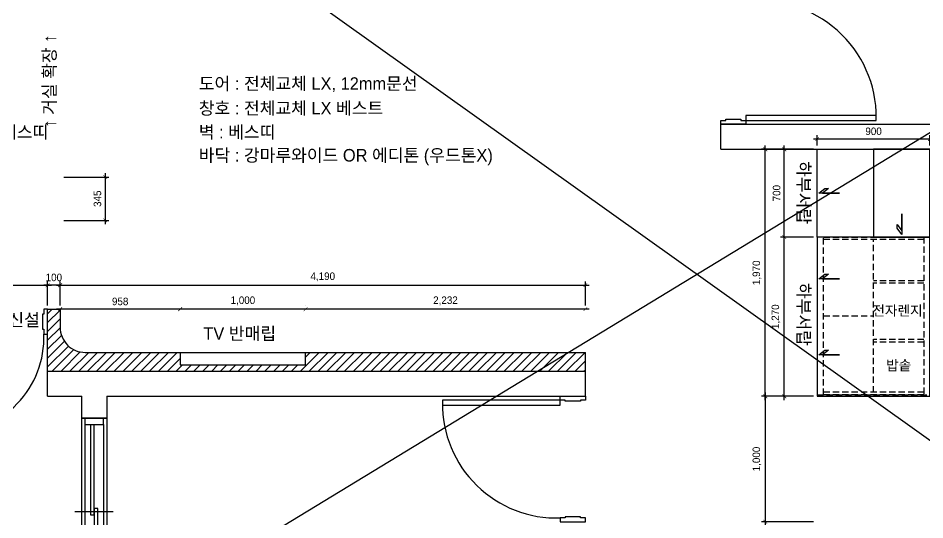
# Model space of a CAD drawing. Header units: millimetres. Extents: x 302328 to 345828, y 111587 to 154829.
# Drawn here: x 307494 to 314727, y 145431 to 149432 of the extents above; entities that cross this region are included whole.
import ezdxf

# ---------------------------------------------------------------- set-up
doc = ezdxf.new("R2010")
doc.units = ezdxf.units.MM
doc.header["$LTSCALE"] = 100
doc.header["$PDMODE"] = 3
doc.linetypes.add('DASHED', pattern=[0.75, 0.5, -0.25])
doc.linetypes.add('DASHEDX2', pattern=[1.5, 1, -0.5])
doc.layers.get('DEFPOINTS').update_dxf_attribs({"color": 248})
for name, color, linetype in [('0-ELC TEXT', 7, 'Continuous'), ('03-WAL NEW', 3, 'Continuous'), ('06-FUR', 6, 'Continuous'), ('07-DIM WAL', 5, 'Continuous'), ('3.기호.계단선', 30, 'Continuous'), ('C-WALL1', 2, 'Continuous'), ('C-WIN', 4, 'Continuous'), ('CO-DO-FR', 7, 'Continuous'), ('CO-DOOR', 8, 'Continuous'), ('FUR', 8, 'DASHED')]:
    doc.layers.add(name, color=color, linetype=linetype)
doc.styles.add('HY 울릉도 L', font='')
doc.styles.add('코레일둥고', font='Korail_Round_Gothic_Medium.ttf')
doc.styles.get('HY 울릉도 L').set_extended_font_data('HY울릉도L')
doc.dimstyles.new('30', dxfattribs={"dimscale": 30, "dimtxt": 2, "dimasz": 1, "dimexe": 1, "dimexo": 1, "dimgap": 1, "dimtad": 1, "dimdec": 0, "dimrnd": 0.05, "dimdsep": 46, "dimlunit": 6, "dimtxsty": 'HY 울릉도 L', "dimblk": 'ARCHTICK', "dimcen": 2.5, "dimdle": 1, "dimclrd": 133, "dimclre": 133, "dimclrt": 30, "dimadec": 0, "dimazin": 0, "dimtfac": 1, "dimtdec": 0, "dimtix": 1, "dimtmove": 2, "dimatfit": 3, "dimldrblk": 'ARCHTICK', "dimfxl": 0, "dimlwd": -1, "dimlwe": -1, "dimarcsym": 0})

# ---------------------------------------------------------------- blocks, each defined once
blk = doc.blocks.new('FLOORPLAN')
at = {"layer": 'C-WALL1'}
for p, q in [((334287.6, 102764.1), (339382.6, 102764.1)), ((334287.6, 102564.1), (334287.6, 102764.1)), ((334287.6, 102564.1), (338977.6, 102564.1)), ((328916.6, 100594.1), (328916.6, 100794.1)), ((328916.6, 100794.1), (333206.6, 100794.1)), ((333206.6, 100594.1), (333206.6, 100794.1)), ((328916.6, 100594.1), (329188.6, 100594.1)), ((329388.6, 100594.1), (333206.6, 100594.1))]:
    blk.add_line(p, q, dxfattribs=at)
blk.add_lwpolyline([(329388.6, 100594.1), (329388.6, 100419.1), (329188.6, 100419.1), (329188.6, 100594.1)], dxfattribs=at)
at = {"layer": 'C-WIN'}
for p, q in [((329213.6, 100369.1), (329213.6, 97489.1)), ((329363.6, 100369.1), (329363.6, 97489.1)), ((329438.6, 99674.1), (329133.6, 99674.1))]:
    blk.add_line(p, q, dxfattribs=at)
for points in [[(329188.6, 97439.1), (329188.6, 100419.1), (329388.6, 100419.1), (329388.6, 97439.1)], [(329213.6, 100419.1), (329213.6, 100369.1), (329363.6, 100369.1), (329363.6, 100419.1)], [(329288.6, 99699.1), (329288.6, 98159.1), (329318.6, 98159.1), (329318.6, 99699.1)]]:
    blk.add_lwpolyline(points, close=True, dxfattribs=at)
blk.add_lwpolyline([(329258.6, 100369.1), (329258.6, 99649.1), (329288.6, 99649.1), (329288.6, 100369.1)], dxfattribs=at)
at = {"layer": 'CO-DO-FR'}
for points in [[(334487.6, 102764.1), (334287.6, 102764.1), (334287.6, 102794.1), (334327.6, 102794.1), (334327.6, 102804.1), (334447.6, 102804.1), (334447.6, 102794.1), (334487.6, 102794.1), (334487.6, 102764.1)], [(333006.6, 100594.1), (333206.6, 100594.1), (333206.6, 100564.1), (333166.6, 100564.1), (333166.6, 100554.1), (333046.6, 100554.1), (333046.6, 100564.1), (333006.6, 100564.1), (333006.6, 100594.1)], [(333006.6, 99594.1), (333206.6, 99594.1), (333206.6, 99624.1), (333166.6, 99624.1), (333166.6, 99634.1), (333046.6, 99634.1), (333046.6, 99624.1), (333006.6, 99624.1), (333006.6, 99594.1)]]:
    blk.add_lwpolyline(points, close=True, dxfattribs=at)
at = {"layer": 'CO-DOOR'}
for points in [[(335526.6, 102834.1), (334487.6, 102834.1), (334487.6, 102794.1), (335526.6, 102794.1)], [(332066.6, 100524.1), (333006.6, 100524.1), (333006.6, 100564.1), (332066.6, 100564.1)]]:
    blk.add_lwpolyline(points, close=True, dxfattribs=at)
for centre, radius, start, end in [((334608.6, 102824.1), 918, 359.37586, 97.57649), ((332977, 100534.1), 910.5, 179.3707, 271.86142)]:
    blk.add_arc(centre, radius, start, end, dxfattribs=at)
blk = doc.blocks.new('_ArchTick')
at = {"color": 0, "linetype": 'ByBlock', "const_width": 0.15}
blk.add_lwpolyline([(-0.5, -0.5), (0.5, 0.5)], dxfattribs=at)
blk = doc.blocks.new('*D665')
at = {"layer": '07-DIM WAL', "color": 133}
for p, q in [((306859.3, 147302.3), (307759.3, 147302.3)), ((306889.3, 147141), (306889.3, 147332.3)), ((307729.3, 147141), (307729.3, 147332.3))]:
    blk.add_line(p, q, dxfattribs=at)
at = {"layer": 'DEFPOINTS', "color": 0}
for p in [(307729.3, 147302.3), (306889.3, 147111), (307729.3, 147111)]:
    blk.add_point(p, dxfattribs=at)
at = {"layer": '07-DIM WAL', "color": 133, "xscale": 30, "yscale": 30, "zscale": 30, "rotation": 180}
blk.add_blockref('_ArchTick', (306889.3, 147302.3), dxfattribs=at)
at = {"layer": '07-DIM WAL', "color": 133, "xscale": 30, "yscale": 30, "zscale": 30}
blk.add_blockref('_ArchTick', (307729.3, 147302.3), dxfattribs=at)
at = {"layer": '07-DIM WAL', "color": 30, "insert": (307309.3, 147363.6), "char_height": 60, "attachment_point": 5, "style": 'HY 울릉도 L'}
blk.add_mtext('840', dxfattribs=at)
blk = doc.blocks.new('*D666')
at = {"layer": '07-DIM WAL', "color": 133}
for p, q in [((307729.3, 147302.3), (307699.3, 147302.3)), ((307729.3, 147141), (307729.3, 147332.3)), ((307829.3, 147302.3), (307729.3, 147302.3)), ((307829.3, 147141), (307829.3, 147332.3)), ((307829.3, 147302.3), (307859.3, 147302.3))]:
    blk.add_line(p, q, dxfattribs=at)
at = {"layer": 'DEFPOINTS', "color": 0}
for p in [(307729.3, 147302.3), (307729.3, 147111), (307829.3, 147111)]:
    blk.add_point(p, dxfattribs=at)
at = {"layer": '07-DIM WAL', "color": 133, "xscale": 30, "yscale": 30, "zscale": 30}
blk.add_blockref('_ArchTick', (307729.3, 147302.3), dxfattribs=at)
at = {"layer": '07-DIM WAL', "color": 133, "xscale": 30, "yscale": 30, "zscale": 30, "rotation": 180}
blk.add_blockref('_ArchTick', (307829.3, 147302.3), dxfattribs=at)
at = {"layer": '07-DIM WAL', "color": 30, "insert": (307779.3, 147363.5), "char_height": 60, "attachment_point": 5, "style": 'HY 울릉도 L'}
blk.add_mtext('100', dxfattribs=at)
blk = doc.blocks.new('*D667')
at = {"layer": '07-DIM WAL', "color": 133}
for p, q in [((307799.3, 147302.3), (312049.3, 147302.3)), ((307829.3, 147141), (307829.3, 147332.3)), ((312019.3, 147141), (312019.3, 147332.3))]:
    blk.add_line(p, q, dxfattribs=at)
at = {"layer": 'DEFPOINTS', "color": 0}
for p in [(312019.3, 147302.3), (307829.3, 147111), (312019.3, 147111)]:
    blk.add_point(p, dxfattribs=at)
at = {"layer": '07-DIM WAL', "color": 133, "xscale": 30, "yscale": 30, "zscale": 30, "rotation": 180}
blk.add_blockref('_ArchTick', (307829.3, 147302.3), dxfattribs=at)
at = {"layer": '07-DIM WAL', "color": 133, "xscale": 30, "yscale": 30, "zscale": 30}
blk.add_blockref('_ArchTick', (312019.3, 147302.3), dxfattribs=at)
at = {"layer": '07-DIM WAL', "color": 30, "insert": (309924.3, 147368.3), "char_height": 60, "attachment_point": 5, "style": 'HY 울릉도 L'}
blk.add_mtext('4,190', dxfattribs=at)
blk = doc.blocks.new('*D668')
at = {"layer": '07-DIM WAL', "color": 133}
for p, q in [((307859.3, 148164.3), (308218.6, 148164.3)), ((308188.6, 148194.3), (308188.6, 147789.3)), ((307859.3, 147819.3), (308218.6, 147819.3))]:
    blk.add_line(p, q, dxfattribs=at)
at = {"layer": 'DEFPOINTS', "color": 0}
for p in [(307829.3, 148164.3), (307829.3, 147819.3), (308188.6, 147819.3)]:
    blk.add_point(p, dxfattribs=at)
at = {"layer": '07-DIM WAL', "color": 133, "xscale": 30, "yscale": 30, "zscale": 30}
for p, rotation in [((308188.6, 148164.3), 90), ((308188.6, 147819.3), 270)]:
    blk.add_blockref('_ArchTick', p, dxfattribs=dict(at, rotation=rotation))
at = {"layer": '07-DIM WAL', "color": 30, "insert": (308127.3, 147991.8), "char_height": 60, "attachment_point": 5, "rotation": 90, "style": 'HY 울릉도 L'}
blk.add_mtext('345', dxfattribs=at)
blk = doc.blocks.new('*D671')
at = {"layer": '07-DIM WAL', "color": 133}
for p, q in [((309787.3, 147141), (309787.3, 147141)), ((312019.3, 147141), (312019.3, 147141)), ((312049.3, 147111), (309757.3, 147111))]:
    blk.add_line(p, q, dxfattribs=at)
at = {"layer": 'DEFPOINTS', "color": 0}
for p in [(309787.3, 147111), (309787.3, 147111), (312019.3, 147111)]:
    blk.add_point(p, dxfattribs=at)
at = {"layer": '07-DIM WAL', "color": 133, "xscale": 30, "yscale": 30, "zscale": 30, "rotation": 180}
blk.add_blockref('_ArchTick', (309787.3, 147111), dxfattribs=at)
at = {"layer": '07-DIM WAL', "color": 133, "xscale": 30, "yscale": 30, "zscale": 30}
blk.add_blockref('_ArchTick', (312019.3, 147111), dxfattribs=at)
at = {"layer": '07-DIM WAL', "color": 30, "insert": (310903.3, 147177), "char_height": 60, "attachment_point": 5, "style": 'HY 울릉도 L'}
blk.add_mtext('2,232', dxfattribs=at)
blk = doc.blocks.new('*D672')
at = {"layer": '07-DIM WAL', "color": 133}
blk.add_line((309817.3, 147111), (308757.3, 147111), dxfattribs=at)
at = {"layer": 'DEFPOINTS', "color": 0}
for p in [(308787.3, 147111), (308787.3, 147111), (309787.3, 147111)]:
    blk.add_point(p, dxfattribs=at)
at = {"layer": '07-DIM WAL', "color": 133, "xscale": 30, "yscale": 30, "zscale": 30, "rotation": 180}
blk.add_blockref('_ArchTick', (308787.3, 147111), dxfattribs=at)
at = {"layer": '07-DIM WAL', "color": 133, "xscale": 30, "yscale": 30, "zscale": 30}
blk.add_blockref('_ArchTick', (309787.3, 147111), dxfattribs=at)
at = {"layer": '07-DIM WAL', "color": 30, "insert": (309287.3, 147176.9), "char_height": 60, "attachment_point": 5, "style": 'HY 울릉도 L'}
blk.add_mtext('1,000', dxfattribs=at)
blk = doc.blocks.new('*D673')
at = {"layer": '07-DIM WAL', "color": 133}
blk.add_line((308817.3, 147111), (307799.3, 147111), dxfattribs=at)
at = {"layer": 'DEFPOINTS', "color": 0}
for p in [(307829.3, 147111), (307829.3, 147111), (308787.3, 147111)]:
    blk.add_point(p, dxfattribs=at)
at = {"layer": '07-DIM WAL', "color": 133, "xscale": 30, "yscale": 30, "zscale": 30, "rotation": 180}
blk.add_blockref('_ArchTick', (307829.3, 147111), dxfattribs=at)
at = {"layer": '07-DIM WAL', "color": 133, "xscale": 30, "yscale": 30, "zscale": 30}
blk.add_blockref('_ArchTick', (308787.3, 147111), dxfattribs=at)
at = {"layer": '07-DIM WAL', "color": 30, "insert": (308308.3, 147172.3), "char_height": 60, "attachment_point": 5, "style": 'HY 울릉도 L'}
blk.add_mtext('958', dxfattribs=at)
blk = doc.blocks.new('*D818')
at = {"layer": '07-DIM WAL', "color": 133}
for p, q in [((313868.3, 148416), (313868.3, 148497.8)), ((314768.3, 148416), (314768.3, 148497.8)), ((314798.3, 148467.8), (313838.3, 148467.8))]:
    blk.add_line(p, q, dxfattribs=at)
at = {"layer": 'DEFPOINTS', "color": 0}
for p in [(313868.3, 148467.8), (313868.3, 148386), (314768.3, 148386)]:
    blk.add_point(p, dxfattribs=at)
at = {"layer": '07-DIM WAL', "color": 133, "xscale": 30, "yscale": 30, "zscale": 30, "rotation": 180}
blk.add_blockref('_ArchTick', (313868.3, 148467.8), dxfattribs=at)
at = {"layer": '07-DIM WAL', "color": 133, "xscale": 30, "yscale": 30, "zscale": 30}
blk.add_blockref('_ArchTick', (314768.3, 148467.8), dxfattribs=at)
at = {"layer": '07-DIM WAL', "color": 30, "insert": (314318.3, 148529.1), "char_height": 60, "attachment_point": 5, "style": 'HY 울릉도 L'}
blk.add_mtext('900', dxfattribs=at)
blk = doc.blocks.new('*D820')
at = {"layer": '07-DIM WAL', "color": 133}
for p, q in [((313838.3, 146416), (313424.4, 146416)), ((313454.4, 146446), (313454.4, 145386)), ((313838.3, 145416), (313424.4, 145416))]:
    blk.add_line(p, q, dxfattribs=at)
at = {"layer": 'DEFPOINTS', "color": 0}
for p in [(313868.3, 146416), (313454.4, 145416), (313868.3, 145416)]:
    blk.add_point(p, dxfattribs=at)
at = {"layer": '07-DIM WAL', "color": 133, "xscale": 30, "yscale": 30, "zscale": 30}
for p, rotation in [((313454.4, 146416), 90), ((313454.4, 145416), 270)]:
    blk.add_blockref('_ArchTick', p, dxfattribs=dict(at, rotation=rotation))
at = {"layer": '07-DIM WAL', "color": 30, "insert": (313388.4, 145916), "char_height": 60, "attachment_point": 5, "rotation": 90, "style": 'HY 울릉도 L'}
blk.add_mtext('1,000', dxfattribs=at)
blk = doc.blocks.new('*D821')
at = {"layer": '07-DIM WAL', "color": 133}
for p, q in [((313838.3, 148386), (313424.4, 148386)), ((313454.4, 146386), (313454.4, 148416)), ((313838.3, 146416), (313424.4, 146416))]:
    blk.add_line(p, q, dxfattribs=at)
at = {"layer": 'DEFPOINTS', "color": 0}
for p in [(313454.4, 148386), (313868.3, 148386), (313868.3, 146416)]:
    blk.add_point(p, dxfattribs=at)
at = {"layer": '07-DIM WAL', "color": 133, "xscale": 30, "yscale": 30, "zscale": 30}
for p, rotation in [((313454.4, 148386), 90), ((313454.4, 146416), 270)]:
    blk.add_blockref('_ArchTick', p, dxfattribs=dict(at, rotation=rotation))
at = {"layer": '07-DIM WAL', "color": 30, "insert": (313388.4, 147401), "char_height": 60, "attachment_point": 5, "rotation": 90, "style": 'HY 울릉도 L'}
blk.add_mtext('1,970', dxfattribs=at)
blk = doc.blocks.new('*D822')
at = {"layer": '07-DIM WAL', "color": 133}
for p, q in [((313606, 146386), (313606, 147716)), ((313838.3, 147686), (313576, 147686)), ((313838.3, 146416), (313576, 146416))]:
    blk.add_line(p, q, dxfattribs=at)
at = {"layer": 'DEFPOINTS', "color": 0}
for p in [(313606, 147686), (313868.3, 147686), (313868.3, 146416)]:
    blk.add_point(p, dxfattribs=at)
at = {"layer": '07-DIM WAL', "color": 133, "xscale": 30, "yscale": 30, "zscale": 30}
for p, rotation in [((313606, 147686), 90), ((313606, 146416), 270)]:
    blk.add_blockref('_ArchTick', p, dxfattribs=dict(at, rotation=rotation))
at = {"layer": '07-DIM WAL', "color": 30, "insert": (313540.1, 147051), "char_height": 60, "attachment_point": 5, "rotation": 90, "style": 'HY 울릉도 L'}
blk.add_mtext('1,270', dxfattribs=at)
blk = doc.blocks.new('*D823')
at = {"layer": '07-DIM WAL', "color": 133}
for p, q in [((313838.3, 148386), (313576, 148386)), ((313606, 147656), (313606, 148416)), ((313838.3, 147686), (313576, 147686))]:
    blk.add_line(p, q, dxfattribs=at)
at = {"layer": 'DEFPOINTS', "color": 0}
for p in [(313606, 148386), (313868.3, 148386), (313868.3, 147686)]:
    blk.add_point(p, dxfattribs=at)
at = {"layer": '07-DIM WAL', "color": 133, "xscale": 30, "yscale": 30, "zscale": 30}
for p, rotation in [((313606, 148386), 90), ((313606, 147686), 270)]:
    blk.add_blockref('_ArchTick', p, dxfattribs=dict(at, rotation=rotation))
at = {"layer": '07-DIM WAL', "color": 30, "insert": (313544.7, 148036), "char_height": 60, "attachment_point": 5, "rotation": 90, "style": 'HY 울릉도 L'}
blk.add_mtext('700', dxfattribs=at)

msp = doc.modelspace()

# ---------------------------------------------------------------- hatches: boundary and pattern name
at = {"layer": '03-WAL NEW'}
h = msp.add_hatch(dxfattribs=at)
h.set_pattern_fill('_USER', color=256, scale=50, angle=45, pattern_type=0)
h.set_pattern_definition([(45, (0, 0), (-35.355339, 35.355339), [])])
h.paths.add_polyline_path([(308787.3, 146766), (308029.3, 146766, -0.414214), (307829.3, 146966), (307829.3, 147111), (307729.3, 147111), (307729.3, 146616), (312019.3, 146616), (312019.3, 146766), (309787.3, 146766), (309787.3, 146666), (308787.3, 146666)])
h.paths.add_polyline_path([(306889.3, 147111), (306789.3, 147111), (306789.3, 146616), (306889.3, 146616)])

# ---------------------------------------------------------------- linework, layer by layer
msp.add_line((312019.3, 146616), (312019.3, 146766), dxfattribs=at)
msp.add_lwpolyline([(307729.3, 146616), (307729.3, 147111), (307829.3, 147111), (307829.3, 146966, 0.414214), (308029.3, 146766), (312019.3, 146766)], format="xyb", dxfattribs=at)
msp.add_lwpolyline([(308787.3, 146766), (308787.3, 146666), (309787.3, 146666), (309787.3, 146766)], dxfattribs=at)
at = {"layer": '06-FUR'}
msp.add_lwpolyline([(313868.3, 148386), (314318.3, 148386), (314318.3, 147686), (313868.3, 147686), (313868.3, 148386)], dxfattribs=at)
for points in [[(314318.3, 147686), (314768.3, 147686), (314768.3, 148386), (314318.3, 148386)], [(314768.3, 147686), (313868.3, 147686), (313868.3, 146416), (314768.3, 146416)]]:
    msp.add_lwpolyline(points, close=True, dxfattribs=at)
at = {"layer": '07-DIM WAL'}
for p, q in [((323577.8, 139778.5), (302827.8, 154578.5)), ((303577.8, 141720.2), (324327.8, 154328.5))]:
    msp.add_line(p, q, dxfattribs=at)
at = {"layer": 'CO-DO-FR'}
msp.add_lwpolyline([(307729.3, 146911), (307729.3, 147111), (307699.3, 147111), (307699.3, 147071), (307689.3, 147071), (307689.3, 146951), (307699.3, 146951), (307699.3, 146911), (307729.3, 146911)], close=True, dxfattribs=at)
at = {"layer": 'CO-DOOR', "color": 1}
for points in [[(314045.7, 148036), (313881.1, 148036), (313930.4, 148072.1), (313959.6, 148072.1), (313910.2, 148036), (314045.7, 148036)], [(314543.3, 147871.3), (314543.3, 147706.7), (314507.2, 147756), (314507.2, 147785.2), (314543.3, 147735.9), (314543.3, 147871.3)], [(314045.7, 147353.5), (313881.1, 147353.5), (313930.4, 147389.6), (313959.6, 147389.6), (313910.2, 147353.5), (314045.7, 147353.5)], [(314045.7, 146746.9), (313881.1, 146746.9), (313930.4, 146783.1), (313959.6, 146783.1), (313910.2, 146746.9), (314045.7, 146746.9)]]:
    msp.add_lwpolyline(points, close=True, dxfattribs=at)
at = {"layer": 'CO-DOOR'}
msp.add_arc((306949.3, 146881.5), 750.6, 269.23662, 2.25149, dxfattribs=at)
at = {"layer": 'FUR'}
for p, q in [((314718.3, 147666), (313918.3, 147666)), ((314318.3, 146448), (314318.3, 147666)), ((314718.3, 147338), (314318.3, 147338)), ((314718.3, 147318), (314318.3, 147318)), ((313918.3, 147057), (314318.3, 147057)), ((314718.3, 146868), (314318.3, 146868)), ((314718.3, 146848), (314318.3, 146848)), ((313868.3, 146428), (314768.3, 146428)), ((314718.3, 146448), (313918.3, 146448))]:
    msp.add_line(p, q, dxfattribs=at)
msp.add_lwpolyline([(314718.3, 146428), (313918.3, 146428), (313918.3, 147686), (314718.3, 147686)], close=True, dxfattribs=at)

# ---------------------------------------------------------------- block references
msp.add_blockref('FLOORPLAN', (-21187.3, 45821.9))

# ---------------------------------------------------------------- texts
at = {"layer": '0-ELC TEXT', "style": '코레일둥고'}
for s, p in [('도어 : 전체교체 LX, 12mm문선', (308935.6, 148860.2)), ('창호 : 전체교체 LX 베스트', (308935.6, 148663.7)), ('벽 : 베스띠', (307124.1, 148473)), ('벽 : 베스띠', (308935.6, 148473)), ('바닥 : 강마루와이드 OR 에디톤 (우드톤X)', (308935.6, 148288.4)), ('터닝도어신설', (306914.4, 146975.4)), ('TV 반매립', (308971.7, 146867))]:
    msp.add_text(s, height=100, dxfattribs=at).set_placement(p)
for p in [(313712, 148291.5), (313712, 147320.4)]:
    msp.add_text('하부서랍', height=100, rotation=270, dxfattribs=at).set_placement(p)
at = {"layer": '06-FUR', "color": 7, "linetype": 'DASHEDX2', "style": '코레일둥고'}
for s, p in [('전자렌지', (314308.3, 147059.4)), ('밥솥', (314418.7, 146623.7))]:
    msp.add_text(s, height=80, dxfattribs=at).set_placement(p)
at = {"layer": '3.기호.계단선', "style": '코레일둥고'}
msp.add_text('↑ 거실 확장 ↑', height=100, rotation=90, dxfattribs=at).set_placement((307793.5, 148558.6))

# ---------------------------------------------------------------- dimensions: what is measured, and where the dimension line sits
at = {"layer": '07-DIM WAL'}
for base, p1, p2, picture, middle in [((313868.3, 148467.8), (314768.3, 148386), (313868.3, 148386), '*D818', (314318.3, 148529.1)), ((307729.3, 147302.3), (306889.3, 147111), (307729.3, 147111), '*D665', (307309.3, 147363.6)), ((307729.3, 147302.3), (307829.3, 147111), (307729.3, 147111), '*D666', (307779.3, 147363.5)), ((312019.3, 147302.3), (307829.3, 147111), (312019.3, 147111), '*D667', (309924.3, 147368.3)), ((307829.3, 147111), (308787.3, 147111), (307829.3, 147111), '*D673', (308308.3, 147172.3)), ((308787.3, 147111), (309787.3, 147111), (308787.3, 147111), '*D672', (309287.3, 147176.9)), ((309787.3, 147111), (312019.3, 147111), (309787.3, 147111), '*D671', (310903.3, 147177))]:
    dim = msp.add_linear_dim(base=base, p1=p1, p2=p2, dimstyle='30', dxfattribs=at)
    dim.commit()
    dim.dimension.update_dxf_attribs({"geometry": picture, "text_midpoint": middle})
for base, p1, p2, picture, middle in [((313454.4, 148386), (313868.3, 146416), (313868.3, 148386), '*D821', (313388.4, 147401)), ((313606, 148386), (313868.3, 147686), (313868.3, 148386), '*D823', (313544.7, 148036)), ((308188.6, 147819.3), (307829.3, 148164.3), (307829.3, 147819.3), '*D668', (308127.3, 147991.8)), ((313606, 147686), (313868.3, 146416), (313868.3, 147686), '*D822', (313540.1, 147051))]:
    dim = msp.add_linear_dim(base=base, p1=p1, p2=p2, angle=90, dimstyle='30', dxfattribs=at)
    dim.commit()
    dim.dimension.update_dxf_attribs({"geometry": picture, "text_midpoint": middle})
dim = msp.add_aligned_dim(p1=(313868.3, 146416), p2=(313868.3, 145416), distance=-413.9, dimstyle='30', dxfattribs=at)
dim.commit()
dim.dimension.update_dxf_attribs({"geometry": '*D820', "text_midpoint": (313388.4, 145916)})

doc.saveas('drawing.dxf')
